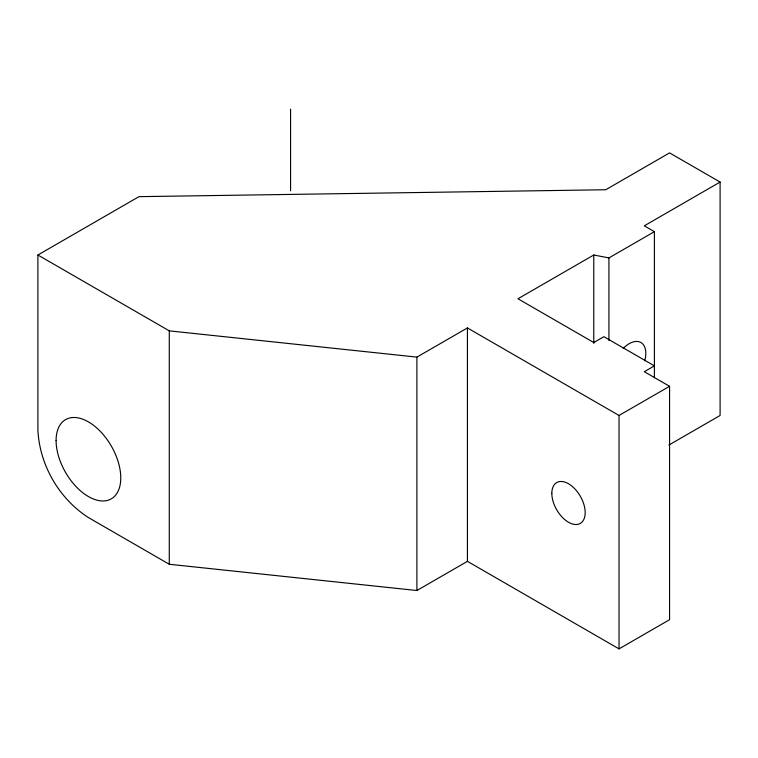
<?xml version="1.0" encoding="UTF-8"?>
<svg xmlns="http://www.w3.org/2000/svg" width="758" height="758" viewBox="0 0 758 758"><rect width="100%" height="100%" fill="white"/><g stroke="black" fill="none" stroke-linecap="round" stroke-linejoin="round"><path stroke-width="1.14" d="M654.41 377.835L654.41 231.664L608.93 257.919L593.77 255.001L517.97 298.766L593.77 342.531L603.87 336.694L654.41 365.868L644.3 371.704L669.57 386.296L669.57 619.693L619.03 648.876L467.43 561.346L416.9 590.52L169.29 564.265L88.43 517.581C59.039 498.679 39.577 464.967 37.9 430.061L37.9 255.001L138.97 196.654L605.737 189.746L669.57 152.889L720.1 182.062L720.1 415.469L668.888 445.041M37.9 255.001L169.29 330.858L416.9 357.113L467.43 327.939L619.03 415.469L669.57 386.296M720.1 182.062L644.3 225.827L654.41 231.664M619.03 415.469L619.03 648.876M608.93 257.919L608.93 340.437M593.77 255.001L593.77 343.412M467.43 327.939L467.43 561.346M416.9 357.113L416.9 590.52M290.57 109.124L290.57 190.817M169.29 330.858L169.29 564.265M623.171 348.424A23.583 13.616 -60 0 1 640.936 342.531A23.583 13.616 -60 0 1 644.707 360.865M56.092 440.559A45.736 26.407 60 0 0 104.604 500.905A45.736 26.407 60 0 0 104.604 436.229A45.736 26.407 60 0 0 56.092 440.559M551.824 493.363A23.583 13.616 60 0 0 576.838 524.489A23.583 13.616 60 0 0 576.838 491.137A23.583 13.616 60 0 0 551.824 493.363"/></g></svg>
